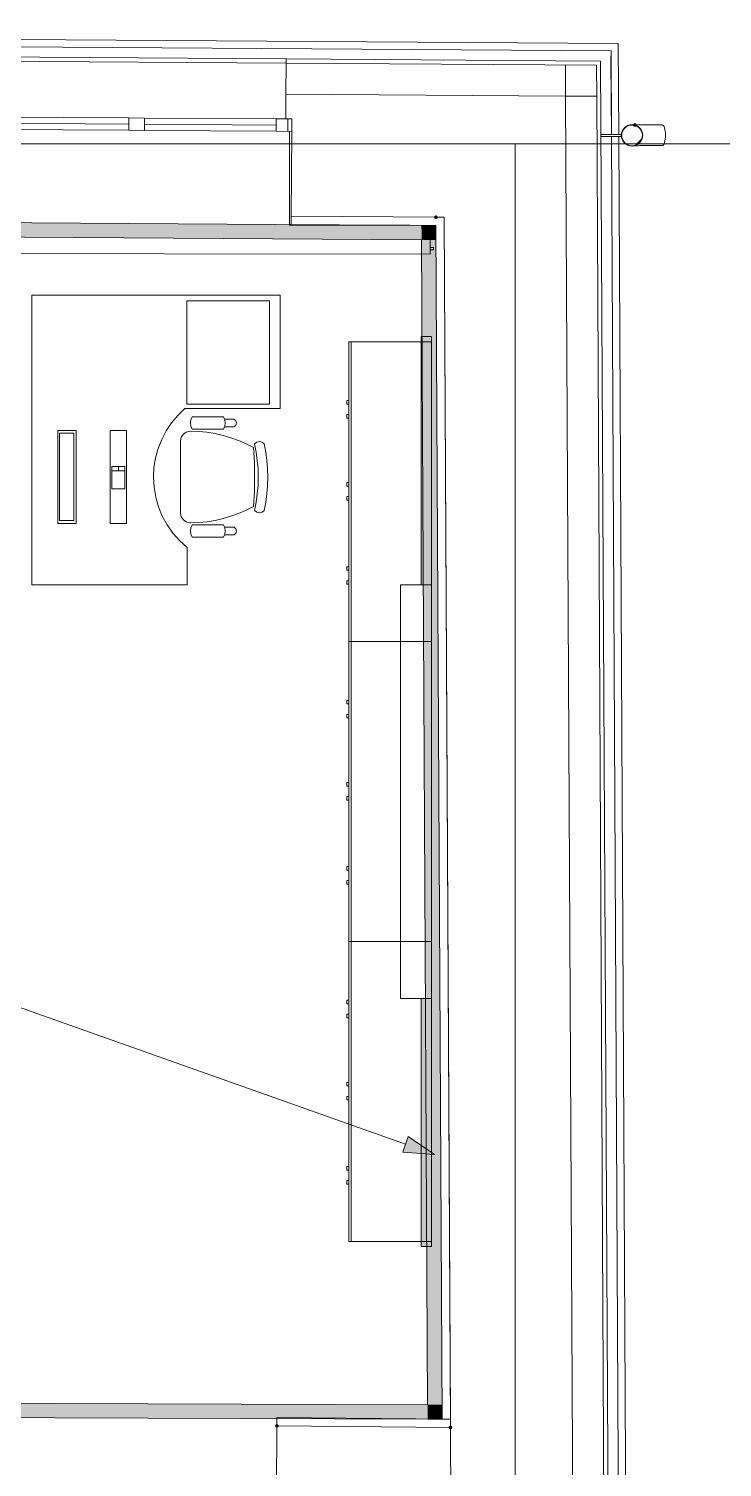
# Model space of a CAD drawing. Header units: millimetres. Extents: x 0 to 1189, y 0 to 841.
# Drawn here: x 310.2 to 343.7, y 654.4 to 723.9 of the extents above; entities that cross this region are included whole.
import ezdxf

# ---------------------------------------------------------------- set-up
doc = ezdxf.new("R2010")
doc.units = ezdxf.units.MM

msp = doc.modelspace()

# ---------------------------------------------------------------- hatches: boundary and pattern name
h = msp.add_hatch(color=7)
h.dxf.hatch_style = 2
h.paths.add_polyline_path([(339.454519, 719.37387), (339.390956, 719.347432), (339.364518, 719.28387), (339.390956, 719.220307), (339.454519, 719.193869), (339.467519, 719.193869), (339.531081, 719.220307), (339.557519, 719.28387), (339.531081, 719.347432), (339.467519, 719.37387)])
at = {"true_color": 0xf1d696}
h = msp.add_hatch(color=41, dxfattribs=at)
h.dxf.hatch_style = 2
h.paths.add_polyline_path([(240.398367, 714.329862), (240.398367, 715.029863), (329.149503, 714.432862), (329.152503, 713.732861)])
h = msp.add_hatch(color=7)
h.dxf.hatch_style = 2
h.paths.add_polyline_path([(329.757504, 714.823863), (329.783941, 714.7603), (329.847504, 714.733863), (329.911067, 714.7603), (329.937504, 714.823863), (329.911067, 714.891425), (329.847504, 714.917863), (329.783941, 714.891425)])
h = msp.add_hatch(color=41, dxfattribs=at)
h.dxf.hatch_style = 2
h.paths.add_polyline_path([(329.849504, 714.427862), (329.152503, 713.732861), (329.149503, 714.432862)])
h = msp.add_hatch(color=41, dxfattribs=at)
h.dxf.hatch_style = 2
h.paths.add_polyline_path([(329.152503, 713.732861), (329.840504, 714.419862), (329.852504, 713.727861)])
h = msp.add_hatch(color=41, dxfattribs=at)
h.dxf.hatch_style = 2
h.paths.add_polyline_path([(329.152503, 713.732861), (329.852504, 713.727861), (330.144504, 657.414775), (329.444503, 657.416775)])
at = {"true_color": 0x999999}
h = msp.add_hatch(color=253, dxfattribs=at)
h.dxf.hatch_style = 2
h.paths.add_polyline_path([(329.637504, 709.058854), (329.637504, 697.058836), (329.137503, 697.058836), (329.137503, 709.058854)])
h = msp.add_hatch(color=253, dxfattribs=at)
h.dxf.hatch_style = 2
h.paths.add_polyline_path([(329.637504, 677.058805), (329.637504, 665.058787), (329.137503, 665.058787), (329.137503, 677.058805)])
at = {"true_color": 0x0077b0}
h = msp.add_hatch(color=144, dxfattribs=at)
h.dxf.hatch_style = 2
h.paths.add_polyline_path([(329.782504, 669.511794), (328.241501, 669.633794), (328.509502, 670.387795)])
at = {"true_color": 0xf1d696}
h = msp.add_hatch(color=41, dxfattribs=at)
h.dxf.hatch_style = 2
h.paths.add_polyline_path([(261.8644, 656.959774), (261.8644, 657.659775), (329.444503, 657.416775), (329.448503, 656.716774)])
h = msp.add_hatch(color=41, dxfattribs=at)
h.dxf.hatch_style = 2
h.paths.add_polyline_path([(330.148504, 656.714774), (329.448503, 656.716774), (329.444503, 657.416775)])
h = msp.add_hatch(color=41, dxfattribs=at)
h.dxf.hatch_style = 2
h.paths.add_polyline_path([(329.444503, 657.416775), (330.144504, 657.414775), (330.148504, 656.714774)])
h = msp.add_hatch(color=7)
h.dxf.hatch_style = 2
h.paths.add_polyline_path([(322.162492, 656.483774), (322.09893, 656.457336), (322.072492, 656.393774), (322.09893, 656.330211), (322.162492, 656.303773), (322.226055, 656.330211), (322.252492, 656.393774), (322.226055, 656.457336)])
h = msp.add_hatch(color=7)
h.dxf.hatch_style = 2
h.paths.add_polyline_path([(330.544505, 656.409774), (330.480942, 656.383336), (330.454505, 656.319773), (330.480942, 656.256211), (330.544505, 656.229773), (330.614068, 656.256211), (330.640505, 656.319773), (330.614068, 656.383336)])

# ---------------------------------------------------------------- linework, layer by layer
at = {"color": 7, "lineweight": 0}
for points in [[(231.848354, 723.936877), (338.660517, 723.218876)], [(338.312517, 722.871875), (232.198355, 723.584876)], [(232.198355, 723.583876), (338.312517, 722.871875)], [(322.607493, 722.476874), (308.307471, 722.572875)], [(338.312517, 722.871875), (338.308517, 722.371874)], [(338.332517, 718.824869), (338.312517, 722.871875)], [(338.660517, 723.218876), (338.682517, 718.827869)], [(322.605493, 722.276874), (308.306471, 722.372874)], [(322.605493, 722.276874), (322.595493, 720.776872)], [(322.607493, 722.476874), (322.605493, 722.276874)], [(322.605493, 722.276874), (337.609516, 722.175874)], [(337.808516, 722.374874), (322.607493, 722.476874)], [(336.109513, 722.185874), (336.117514, 720.685872)], [(337.609516, 722.175874), (337.617516, 720.675872)], [(338.213517, 642.677753), (337.808516, 722.374874)], [(338.308517, 722.371874), (338.326517, 718.824869)], [(322.595493, 720.776872), (322.587493, 719.57687)], [(322.595493, 720.776872), (336.117514, 720.685872)], [(337.617516, 720.675872), (336.117514, 720.685872)], [(336.117514, 720.685872), (336.513514, 642.668753)], [(337.617516, 720.675872), (338.013516, 642.675753)], [(308.645472, 719.37087), (315.005481, 719.32787)], [(308.647472, 719.67087), (315.007481, 719.62787)], [(315.003481, 719.027869), (315.007481, 719.62787)], [(315.007481, 719.62787), (315.767482, 719.62287)], [(315.767482, 719.62287), (315.007481, 719.62787)], [(315.767482, 719.62287), (315.763482, 719.022869)], [(315.765482, 719.32287), (322.125492, 719.27987)], [(315.767482, 719.62287), (322.127492, 719.57987)], [(322.127492, 719.57987), (322.123492, 718.979869)], [(322.887493, 719.57487), (322.127492, 719.57987)], [(322.887493, 719.57487), (322.127492, 719.57987)], [(322.683493, 718.976869), (322.687493, 719.57687)], [(322.883493, 718.974869), (322.887493, 719.57487)], [(322.883493, 718.974869), (322.887493, 719.57487)], [(338.807518, 718.780869), (338.818049, 718.888613), (338.848268, 718.986197), (338.896112, 719.074524), (338.959518, 719.151494), (339.036424, 719.215012), (339.124768, 719.262979), (339.222487, 719.293297), (339.327518, 719.30387), (339.431894, 719.293383), (339.529144, 719.263291), (339.617206, 719.215645), (339.694019, 719.152494), (339.757519, 719.075891), (339.805644, 718.987885), (339.836332, 718.890527), (339.847519, 718.785869)], [(338.827518, 718.780869), (338.837641, 718.884596), (338.86669, 718.978432), (338.912684, 719.063361), (338.973643, 719.137369), (339.047586, 719.19844), (339.132534, 719.244557), (339.226505, 719.273706), (339.327518, 719.28387), (339.427876, 719.27375), (339.521378, 719.244729), (339.606044, 719.198809), (339.679894, 719.137994), (339.740947, 719.064289), (339.787222, 718.979697), (339.81674, 718.886223), (339.827519, 718.785869)], [(339.467519, 719.28387), (339.494519, 719.28487)], [(339.494519, 719.28487), (339.522519, 719.28487)], [(339.522519, 719.28487), (339.553519, 719.28487)], [(339.553519, 719.28487), (339.586519, 719.28487)], [(339.586519, 719.28487), (339.621519, 719.28487)], [(339.621519, 719.28487), (339.658519, 719.28487)], [(339.658519, 719.28487), (339.696519, 719.28587)], [(339.696519, 719.28587), (339.737519, 719.28587)], [(339.737519, 719.28587), (339.779519, 719.28587)], [(339.779519, 719.28587), (339.823519, 719.28587)], [(339.823519, 719.28587), (339.868519, 719.28687)], [(339.868519, 719.28687), (339.915519, 719.28687)], [(339.915519, 719.28687), (339.964519, 719.28687)], [(339.964519, 719.28687), (340.014519, 719.28687)], [(340.014519, 719.28687), (340.06552, 719.28687)], [(340.06552, 719.28687), (340.11752, 719.28787)], [(340.11752, 719.28787), (340.17152, 719.28787)], [(340.17152, 719.28787), (340.22552, 719.28787)], [(340.22552, 719.28787), (340.28152, 719.28887)], [(340.28152, 719.28887), (340.33752, 719.28887)], [(340.33752, 719.28887), (340.36152, 719.28887)], [(340.786521, 719.29087), (340.36152, 719.28887)], [(340.786168, 719.290625), (340.817241, 719.280619), (340.846289, 719.251618), (340.872682, 719.205634), (340.895787, 719.14468), (340.914973, 719.070769), (340.92961, 718.985912), (340.939065, 718.892123), (340.942708, 718.791414)], [(315.003481, 719.027869), (308.643472, 719.070869)], [(315.763482, 719.022869), (315.003481, 719.027869)], [(315.003481, 719.027869), (315.763482, 719.022869)], [(322.123492, 718.979869), (315.763482, 719.022869)], [(322.123492, 718.979869), (322.883493, 718.974869)], [(322.123492, 718.979869), (322.883493, 718.974869)], [(322.772493, 714.436862), (322.772493, 718.975869)], [(322.883493, 718.974869), (322.855493, 714.874863)], [(338.818518, 718.830869), (337.834516, 718.825869)], [(337.834516, 718.725869), (338.818518, 718.730869)], [(338.327517, 718.731869), (339.076518, 571.280643)], [(339.078518, 571.280643), (338.333517, 718.731869)], [(338.683517, 718.732869), (339.428519, 571.283643)], [(339.847519, 718.785869), (339.836947, 718.679125), (339.806629, 718.58154), (339.758662, 718.493214), (339.695144, 718.416243), (339.618173, 718.352726), (339.529847, 718.304759), (339.432263, 718.27444), (339.327518, 718.263868), (339.222815, 718.274352), (339.125331, 718.304431), (339.037127, 718.35204), (338.960268, 718.415118), (338.896815, 718.491603), (338.84883, 718.579431), (338.818377, 718.676541), (338.807518, 718.780869)], [(339.827519, 718.785869), (339.817355, 718.683142), (339.788207, 718.589306), (339.742089, 718.504376), (339.681019, 718.430368), (339.607011, 718.369298), (339.522081, 718.323181), (339.428245, 718.294032), (339.327518, 718.283868), (339.226833, 718.293944), (339.133096, 718.322853), (339.048289, 718.368612), (338.974393, 718.429243), (338.913387, 718.502765), (338.867252, 718.587197), (338.837969, 718.680558), (338.827518, 718.780869)], [(339.524519, 718.337868), (339.785519, 718.597869)], [(340.942708, 718.791414), (340.940089, 718.690672), (340.931588, 718.596792), (340.917815, 718.511791), (340.899381, 718.437688), (340.876896, 718.376503), (340.850973, 718.330253), (340.822221, 718.300958), (340.791251, 718.290637)], [(202.529309, 718.371868), (863.72632, 718.371868)], [(333.67251, 238.825136), (333.67251, 718.345868)], [(339.483519, 718.284868), (339.459519, 718.283868)], [(339.510519, 718.284868), (339.483519, 718.284868)], [(339.540519, 718.284868), (339.510519, 718.284868)], [(339.572519, 718.284868), (339.540519, 718.284868)], [(339.605519, 718.284868), (339.572519, 718.284868)], [(339.641519, 718.284868), (339.605519, 718.284868)], [(339.679519, 718.285868), (339.641519, 718.284868)], [(339.718519, 718.285868), (339.679519, 718.285868)], [(339.759519, 718.285868), (339.718519, 718.285868)], [(339.802519, 718.285868), (339.759519, 718.285868)], [(339.847519, 718.285868), (339.802519, 718.285868)], [(339.893519, 718.286868), (339.847519, 718.285868)], [(339.940519, 718.286868), (339.893519, 718.286868)], [(339.989519, 718.286868), (339.940519, 718.286868)], [(340.04052, 718.286868), (339.989519, 718.286868)], [(340.09152, 718.287868), (340.04052, 718.286868)], [(340.14452, 718.287868), (340.09152, 718.287868)], [(340.19852, 718.287868), (340.14452, 718.287868)], [(340.25352, 718.287868), (340.19852, 718.287868)], [(340.30952, 718.288868), (340.25352, 718.287868)], [(340.36652, 718.288868), (340.30952, 718.288868)], [(340.36652, 718.288868), (340.791521, 718.290868)], [(329.149503, 714.432862), (239.698366, 715.034863)], [(240.398367, 714.329862), (329.152503, 713.732861)], [(322.853493, 714.474862), (322.772493, 714.475862)], [(328.603502, 714.436862), (322.772493, 714.436862)], [(322.855493, 714.874863), (322.853493, 714.474862)], [(322.853493, 714.474862), (329.849504, 714.427862)], [(330.247505, 714.825863), (322.855493, 714.874863)], [(329.849504, 714.427862), (329.149503, 714.432862)], [(329.572504, 713.03386), (329.572504, 714.429862)], [(330.247505, 714.825863), (329.847504, 714.823863)], [(329.849504, 714.427862), (330.148504, 656.714774)], [(330.148504, 656.714774), (329.849504, 714.427862)], [(330.247505, 714.825863), (330.544505, 656.319773)], [(330.548505, 656.716774), (330.247505, 714.825863)], [(329.152503, 713.732861), (329.444503, 657.416775)], [(239.698366, 713.15786), (329.572504, 713.03386)], [(329.572504, 713.369861), (329.726504, 713.369861)], [(329.726504, 713.24986), (329.572504, 713.24986)], [(329.726504, 713.369861), (329.726504, 713.24986)], [(329.444503, 657.416775), (261.8644, 657.659775)], [(261.8644, 656.959774), (329.448503, 656.716774)], [(322.165492, 656.793774), (322.162492, 656.393774)], [(330.554505, 656.719774), (322.165492, 656.793774)], [(330.148504, 656.714774), (329.448503, 656.716774)], [(330.148504, 656.714774), (330.548505, 656.716774)], [(330.550505, 656.319773), (330.554505, 656.719774)], [(322.162492, 656.393774), (322.134492, 653.293769)], [(322.162492, 656.393774), (330.544505, 656.319773)], [(330.563505, 652.519768), (330.544505, 656.319773)]]:
    msp.add_lwpolyline(points, dxfattribs=at)
at = {"color": 253, "lineweight": 0, "true_color": 0x999999}
for points in [[(310.321474, 697.050836), (310.321474, 711.050857)], [(310.321474, 711.050857), (310.321474, 697.050836)], [(310.321474, 711.050857), (322.321492, 711.050857)], [(317.808486, 705.785849), (317.808486, 710.785857)], [(317.808486, 710.785857), (321.808492, 710.785857)], [(321.808492, 710.785857), (321.808492, 705.785849)], [(322.321492, 711.050857), (322.321492, 705.570849)], [(329.637504, 708.808854), (325.637498, 708.808854)], [(325.637498, 708.808854), (325.637498, 694.308831)], [(325.757498, 708.808854), (325.757498, 694.308831)], [(329.637504, 709.058854), (329.137503, 709.058854)], [(329.137503, 709.058854), (329.137503, 697.058836)], [(329.637504, 697.058836), (329.637504, 709.058854)], [(329.637504, 694.308831), (329.637504, 708.808854)], [(325.637498, 705.968849), (325.535497, 705.968849)], [(325.535497, 705.968849), (325.535497, 705.794849)], [(325.637498, 705.794849), (325.637498, 705.968849)], [(317.821486, 698.859838), (317.456139, 699.189808), (317.133156, 699.555214), (316.854494, 699.951934), (316.622109, 700.375841), (316.437958, 700.82281), (316.303999, 701.288717), (316.222188, 701.769437), (316.194483, 702.260844), (316.220169, 702.734231), (316.296093, 703.197939), (316.420556, 703.648287), (316.591859, 704.081596), (316.808302, 704.494187), (317.068188, 704.882379), (317.369815, 705.242493), (317.711485, 705.570849)], [(317.711485, 705.570849), (322.321492, 705.570849)], [(321.808492, 705.785849), (317.808486, 705.785849)], [(318.067486, 704.580847), (318.005736, 704.725722), (317.984486, 704.881848), (318.005736, 705.037973), (318.067486, 705.182848)], [(319.579488, 705.182848), (318.067486, 705.182848)], [(319.579488, 705.182848), (319.642113, 705.037973), (319.663488, 704.881848), (319.642113, 704.725722), (319.579488, 704.580847)], [(325.535497, 705.794849), (325.637498, 705.794849)], [(325.637498, 705.291848), (325.535497, 705.291848)], [(325.535497, 705.291848), (325.535497, 705.118848)], [(325.637498, 705.118848), (325.637498, 705.291848)], [(312.457477, 704.511847), (311.571476, 704.511847)], [(311.571476, 704.511847), (311.571476, 700.02184)], [(312.457477, 700.02184), (312.457477, 704.511847)], [(314.09748, 704.511847), (314.09748, 700.02184)], [(314.892481, 704.511847), (314.09748, 704.511847)], [(314.892481, 700.02184), (314.892481, 704.511847)], [(317.505485, 704.017846), (317.541126, 704.200675), (317.63836, 704.344972), (317.782657, 704.442206), (317.959486, 704.477847), (317.976486, 704.477847)], [(317.976486, 704.477847), (317.989486, 704.477847), (318.387076, 704.465193), (318.781831, 704.427425), (319.172601, 704.364837), (319.558238, 704.277722), (319.937594, 704.166372), (320.309521, 704.031081), (320.672869, 703.872141), (321.02649, 703.689846)], [(319.579488, 704.580847), (318.067486, 704.580847)], [(320.093489, 704.695847), (319.635488, 704.695847)], [(320.093489, 705.062848), (319.637488, 705.062848)], [(320.092489, 705.062848), (320.178489, 704.988098), (320.210489, 704.878848), (320.178614, 704.770472), (320.093489, 704.695847)], [(325.535497, 705.118848), (325.637498, 705.118848)], [(312.351477, 704.382847), (311.652476, 704.382847)], [(311.652476, 704.382847), (311.652476, 700.15884)], [(312.351477, 700.15884), (312.351477, 704.382847)], [(317.505485, 704.017846), (317.505485, 700.516841)], [(321.084491, 703.864846), (321.185116, 703.955221), (321.316491, 703.987846), (321.447991, 703.955221), (321.549491, 703.864846)], [(321.084491, 703.864846), (321.160616, 703.467674), (321.214991, 703.06722), (321.247616, 702.664329), (321.258491, 702.259844), (321.247616, 701.85578), (321.214991, 701.452842), (321.160616, 701.052154), (321.084491, 700.654841)], [(321.549491, 703.864846), (321.625194, 703.467674), (321.679616, 703.06722), (321.712476, 702.664329), (321.723492, 702.259844), (321.712476, 701.85578), (321.679616, 701.452842), (321.625194, 701.052154), (321.549491, 700.654841)], [(321.02649, 703.689846), (321.070116, 702.97522), (321.084491, 702.259844), (321.070241, 701.551968), (321.02749, 700.844841)], [(314.17948, 701.692843), (314.17948, 702.773844)], [(314.17948, 702.773844), (314.813481, 702.773844)], [(314.813481, 702.572844), (314.17948, 702.572844)], [(314.49648, 702.572844), (314.49648, 702.773844)], [(314.813481, 702.773844), (314.813481, 701.692843)], [(314.813481, 701.692843), (314.17948, 701.692843)], [(325.637498, 701.999843), (325.535497, 701.999843)], [(325.535497, 701.999843), (325.535497, 701.826843)], [(325.535497, 701.826843), (325.637498, 701.826843)], [(325.637498, 701.826843), (325.637498, 701.999843)], [(325.637498, 701.323842), (325.535497, 701.323842)], [(325.535497, 701.323842), (325.535497, 701.149842)], [(325.535497, 701.149842), (325.637498, 701.149842)], [(325.637498, 701.149842), (325.637498, 701.323842)], [(317.976486, 700.05684), (317.959486, 700.05584), (317.782657, 700.091637), (317.63836, 700.189215), (317.541126, 700.333856), (317.505485, 700.510841)], [(321.02749, 700.844841), (320.673869, 700.662546), (320.310521, 700.503607), (319.938594, 700.368315), (319.559238, 700.256966), (319.173601, 700.16985), (318.782831, 700.107262), (318.388076, 700.069495), (317.990486, 700.05684), (317.976486, 700.05684)], [(321.549491, 700.654841), (321.447991, 700.564966), (321.316491, 700.532841), (321.185116, 700.564966), (321.084491, 700.654841)], [(311.571476, 700.02184), (312.457477, 700.02184)], [(311.652476, 700.15884), (312.351477, 700.15884)], [(314.09748, 700.02184), (314.892481, 700.02184)], [(318.067486, 699.350839), (318.005736, 699.495714), (317.984486, 699.65184), (318.005736, 699.80884), (318.067486, 699.95384)], [(319.579488, 699.95384), (318.067486, 699.95384)], [(319.579488, 699.95384), (319.642113, 699.80884), (319.663488, 699.65184), (319.642113, 699.495714), (319.579488, 699.350839)], [(320.093489, 699.83884), (319.635488, 699.83884)], [(320.093489, 699.83884), (320.178614, 699.76409), (320.210489, 699.65484), (320.178989, 699.545964), (320.093489, 699.470839)], [(319.579488, 699.350839), (318.067486, 699.350839)], [(320.093489, 699.470839), (319.637488, 699.471839)], [(317.821486, 697.050836), (317.821486, 698.859838)], [(325.637498, 697.929837), (325.535497, 697.929837)], [(325.535497, 697.929837), (325.535497, 697.755837)], [(325.535497, 697.755837), (325.637498, 697.755837)], [(325.637498, 697.755837), (325.637498, 697.929837)], [(310.321474, 697.050836), (317.821486, 697.050836)], [(310.321474, 697.050836), (317.821486, 697.050836)], [(325.637498, 697.252836), (325.535497, 697.252836)], [(325.535497, 697.252836), (325.535497, 697.079836)], [(325.535497, 697.079836), (325.637498, 697.079836)], [(325.637498, 697.079836), (325.637498, 697.252836)], [(328.137501, 697.058836), (328.137501, 677.058805)], [(329.637504, 697.058836), (328.137501, 697.058836)], [(329.137503, 697.058836), (329.637504, 697.058836)], [(329.637504, 677.058805), (329.637504, 697.058836)], [(329.637504, 694.308831), (325.637498, 694.308831)], [(325.637498, 694.308831), (325.637498, 679.808809)], [(325.637498, 694.308831), (329.637504, 694.308831)], [(325.757498, 694.308831), (325.757498, 679.808809)], [(329.637504, 679.808809), (329.637504, 694.308831)], [(325.637498, 691.468827), (325.535497, 691.468827)], [(325.535497, 691.468827), (325.535497, 691.294827)], [(325.535497, 691.294827), (325.637498, 691.294827)], [(325.637498, 691.294827), (325.637498, 691.468827)], [(325.637498, 690.791826), (325.535497, 690.791826)], [(325.535497, 690.791826), (325.535497, 690.618826)], [(325.535497, 690.618826), (325.637498, 690.618826)], [(325.637498, 690.618826), (325.637498, 690.791826)], [(325.637498, 687.499821), (325.535497, 687.499821)], [(325.535497, 687.499821), (325.535497, 687.326821)], [(325.535497, 687.326821), (325.637498, 687.326821)], [(325.637498, 687.326821), (325.637498, 687.499821)], [(325.637498, 686.82382), (325.535497, 686.82382)], [(325.535497, 686.82382), (325.535497, 686.64982)], [(325.535497, 686.64982), (325.637498, 686.64982)], [(325.637498, 686.64982), (325.637498, 686.82382)], [(325.637498, 683.429815), (325.535497, 683.429815)], [(325.535497, 683.429815), (325.535497, 683.255815)], [(325.535497, 683.255815), (325.637498, 683.255815)], [(325.637498, 683.255815), (325.637498, 683.429815)], [(325.637498, 682.752814), (325.535497, 682.752814)], [(325.535497, 682.752814), (325.535497, 682.579814)], [(325.535497, 682.579814), (325.637498, 682.579814)], [(325.637498, 682.579814), (325.637498, 682.752814)], [(325.637498, 679.808809), (329.637504, 679.808809)], [(329.637504, 679.808809), (325.637498, 679.808809)], [(325.637498, 679.808809), (325.637498, 665.308787)], [(325.757498, 679.808809), (325.757498, 665.308787)], [(329.637504, 665.308787), (329.637504, 679.808809)], [(325.637498, 676.968805), (325.535497, 676.968805)], [(325.535497, 676.968805), (325.535497, 676.794805)], [(325.535497, 676.794805), (325.637498, 676.794805)], [(325.637498, 676.794805), (325.637498, 676.968805)], [(328.137501, 677.058805), (329.637504, 677.058805)], [(329.637504, 677.058805), (329.137503, 677.058805)], [(329.137503, 677.058805), (329.137503, 665.058787)], [(329.637504, 665.058787), (329.637504, 677.058805)], [(325.637498, 676.291804), (325.535497, 676.291804)], [(325.535497, 676.291804), (325.535497, 676.118804)], [(325.535497, 676.118804), (325.637498, 676.118804)], [(325.637498, 676.118804), (325.637498, 676.291804)], [(325.637498, 672.999799), (325.535497, 672.999799)], [(325.535497, 672.999799), (325.535497, 672.826799)], [(325.535497, 672.826799), (325.637498, 672.826799)], [(325.637498, 672.826799), (325.637498, 672.999799)], [(325.637498, 672.323798), (325.535497, 672.323798)], [(325.535497, 672.323798), (325.535497, 672.149798)], [(325.535497, 672.149798), (325.637498, 672.149798)], [(325.637498, 672.149798), (325.637498, 672.323798)], [(325.637498, 668.929793), (325.535497, 668.929793)], [(325.535497, 668.929793), (325.535497, 668.755792)], [(325.535497, 668.755792), (325.637498, 668.755792)], [(325.637498, 668.755792), (325.637498, 668.929793)], [(325.637498, 668.252792), (325.535497, 668.252792)], [(325.535497, 668.252792), (325.535497, 668.079791)], [(325.535497, 668.079791), (325.637498, 668.079791)], [(325.637498, 668.079791), (325.637498, 668.252792)], [(325.637498, 665.308787), (329.637504, 665.308787)], [(329.137503, 665.058787), (329.637504, 665.058787)]]:
    msp.add_lwpolyline(points, dxfattribs=at)
at = {"color": 144, "lineweight": 0, "true_color": 0x0077b0}
for points in [[(328.375502, 670.010794), (284.455435, 685.580818)], [(328.241501, 669.633794), (328.509502, 670.387795)], [(329.782504, 669.511794), (328.509502, 670.387795)], [(329.782504, 669.511794), (328.241501, 669.633794)]]:
    msp.add_lwpolyline(points, dxfattribs=at)

doc.saveas('drawing.dxf')
